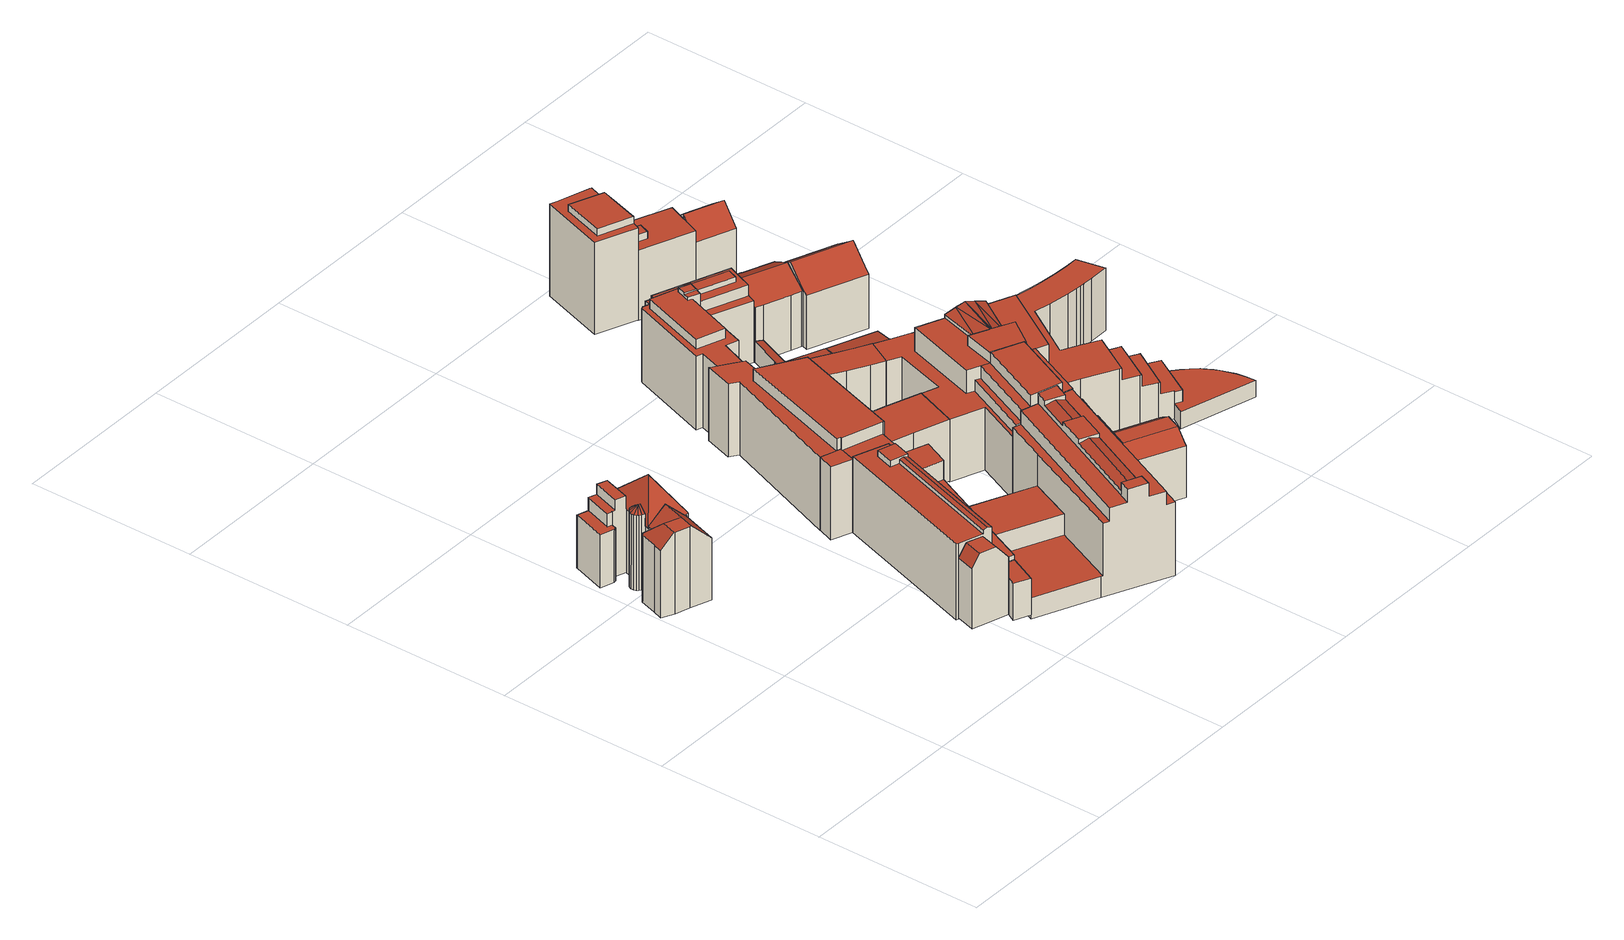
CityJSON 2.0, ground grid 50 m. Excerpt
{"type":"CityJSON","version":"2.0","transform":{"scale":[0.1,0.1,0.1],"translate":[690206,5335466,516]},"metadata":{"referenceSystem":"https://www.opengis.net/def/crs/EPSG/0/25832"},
"CityObjects":{
"building1":{"type":"Building","attributes":{"Gemeindeschluessel":"09162000","HoeheDach":"545.090","HoeheGrund":"516.888","Methode":"2000","NiedrigsteTraufeDesGebaeudes":"533.150","Geometrietyp2DReferenz":"3000","function":"31001_9998","roofType":"3500","measuredHeight":28.2,"storeysAboveGround":5},"geometry":[{"type":"MultiSurface","lod":"2","boundaries":[[[0,1,2,3,4]],[[5,6,7,8]],[[9,10,11,12]],[[13,14,15,16,17,18,19,20]],[[21,22,13,20]],[[23,24,25,26,27]],[[28,29,30,31]],[[32,33,34]],[[35,36,37,38]],[[39,40,41,31,42,43,44,45,46,47]],[[48,38,49,50,51]],[[52,53,50,49,54]],[[55,56,45,44,57,58,16,15]],[[59,60,61,62,19,18]],[[5,63,64,65,6]],[[66,67,37,36,47,46]],[[68,69,70,71]],[[0,4,72,73]],[[74,75,76,77]],[[78,79,80,48,51]],[[39,47,36,35,81]],[[82,83,84,38,85]],[[86,87,22,21,62,61,75,74]],[[88,8,7,89,90]],[[66,46,45,56]],[[91,92,2,1]],[[55,15,14,93]],[[94,95,96,30,29]],[[43,97,57,44]],[[95,98,99,97,43,42,96]],[[100,101,40,39,81,84,83]],[[57,97,99,58]],[[68,94,29,28,69]],[[79,102,82,85,80]],[[7,6,65,9,103,89]],[[89,103,3,2,92,90]],[[21,20,19,62]],[[78,51,50,53]],[[98,59,18,17,99]],[[94,68,71,104,63,5,8,88,91,1,0,73,101,100,102,79,78,53,52,24,23,105,67,66,56,55,93,106,107,77,76,60,59,98,95]],[[34,108,11,10]],[[34,33,70,69,28,31,41,108]],[[106,93,14,13,22,87]],[[31,30,96,42]],[[88,90,92,91]],[[16,58,99,17]],[[38,26,25,54,49]],[[80,85,38,48]],[[38,109,27,26]],[[81,35,38,84]],[[104,71,70,33,32,64,63]],[[86,74,77,107]],[[87,86,107,106]],[[32,34,10,9,65,64]],[[76,75,61,60]],[[103,9,12,72,4,3]],[[100,83,82,102]],[[52,54,25,24]],[[67,105,110,37]],[[38,37,110,109]],[[73,72,12,11,108,41,40,101]],[[105,23,27,109,110]]],"semantics":{"surfaces":[{"type":"WallSurface"},{"type":"RoofSurface"},{"type":"GroundSurface"}],"values":[0,0,1,1,0,0,1,0,1,1,1,0,0,0,0,0,0,0,0,0,0,1,1,0,0,0,0,0,0,0,0,1,0,0,1,1,0,0,0,2,0,1,0,1,0,0,1,1,1,1,0,0,0,1,0,1,0,0,0,1,0,0]}}]},
"building2":{"type":"Building","attributes":{"Gemeindeschluessel":"09162000","HoeheDach":"539.470","HoeheGrund":"517.370","Methode":"2000","NiedrigsteTraufeDesGebaeudes":"534.044","Geometrietyp2DReferenz":"3000","function":"31001_9998","roofType":"1000","measuredHeight":22.1,"storeysAboveGround":5},"geometry":[{"type":"MultiSurface","lod":"2","boundaries":[[[111,112,113,114]],[[115,116,117,118]],[[114,113,119,120]],[[121,120,119,122]],[[118,123,124,121,122,125,126,115]],[[113,112,116,115,126,125,122,119]],[[124,123,118,117,111,114,120,121]],[[117,116,112,111]]],"semantics":{"surfaces":[{"type":"RoofSurface"},{"type":"WallSurface"},{"type":"GroundSurface"}],"values":[0,1,0,1,2,1,1,0]}}]},
"building3":{"type":"Building","attributes":{"Gemeindeschluessel":"09162000","HoeheDach":"528.600","HoeheGrund":"517.430","Methode":"2000","NiedrigsteTraufeDesGebaeudes":"528.600","Geometrietyp2DReferenz":"3000","function":"31001_9998","roofType":"1000","measuredHeight":11.17,"storeysAboveGround":3},"geometry":[{"type":"MultiSurface","lod":"2","boundaries":[[[118,127,128,115]],[[129,130,131,132,133,134]],[[135,136,127,118]],[[129,134,136,135]],[[130,129,135,118,115,137,131]],[[138,132,131,137,115,128]],[[134,133,132,138,128,127,136]]],"semantics":{"surfaces":[{"type":"WallSurface"},{"type":"GroundSurface"},{"type":"RoofSurface"}],"values":[0,0,0,0,1,0,2]}}]},
"building4":{"type":"Building","attributes":{"Gemeindeschluessel":"09162000","HoeheDach":"541.960","HoeheGrund":"517.010","Methode":"2000","NiedrigsteTraufeDesGebaeudes":"530.036","Geometrietyp2DReferenz":"3000","function":"31001_9998","roofType":"1000","measuredHeight":24.95,"storeysAboveGround":6},"geometry":[{"type":"MultiSurface","lod":"2","boundaries":[[[139,140,141,142]],[[143,144,145,146,147]],[[148,149,150,151]],[[152,153,141,140]],[[154,155,156,157]],[[145,158,152,140,139,159,160,161,162,146]],[[163,164,143,147,165,166]],[[167,168,169,170]],[[143,164,171,144]],[[172,173,161,160,174,155,154,175,176]],[[152,158,170,169,175,154,157,177,153]],[[165,147,146,162]],[[149,148,163,166]],[[163,148,151,178,172,176,168,167,171,164]],[[171,167,170,158,145,144]],[[177,142,141,153]],[[178,179,173,172]],[[174,180,156,155]],[[151,150,179,178]],[[149,166,165,162,161,173,179,150]],[[139,142,177,157,156,180,159]],[[176,175,169,168]],[[160,159,180,174]]],"semantics":{"surfaces":[{"type":"RoofSurface"},{"type":"WallSurface"},{"type":"GroundSurface"}],"values":[0,0,1,1,1,1,1,1,1,1,0,1,1,2,1,1,1,0,1,0,1,1,0]}}]},
"building5":{"type":"Building","attributes":{"Gemeindeschluessel":"09162000","HoeheDach":"539.370","HoeheGrund":"517.070","Methode":"2000","NiedrigsteTraufeDesGebaeudes":"539.370","Geometrietyp2DReferenz":"3000","function":"51009_1610","roofType":"1000","measuredHeight":22.3},"geometry":[{"type":"MultiSurface","lod":"2","boundaries":[[[181,182,183,184,185,186,187]],[[188,182,181,189]],[[188,190,191,184,183,182]],[[185,184,191,192,193,186]],[[189,181,187,194]],[[194,187,186,193]],[[190,188,189,194,193,192,191]]],"semantics":{"surfaces":[{"type":"RoofSurface"},{"type":"WallSurface"},{"type":"GroundSurface"}],"values":[0,1,1,1,1,1,2]}}]},
"building6":{"type":"Building","attributes":{"Gemeindeschluessel":"09162000","HoeheDach":"546.903","HoeheGrund":"516.220","Methode":"2000","NiedrigsteTraufeDesGebaeudes":"522.668","Geometrietyp2DReferenz":"3000","function":"31001_9998","roofType":"1000","measuredHeight":30.68,"storeysAboveGround":7},"geometry":[{"type":"MultiSurface","lod":"2","boundaries":[[[195,196,197,198]],[[199,200,201,202,203,204]],[[205,206,207,208,209,210]],[[211,212,213,214,215,216]],[[217,218,219,220]],[[221,222,223,224,225]],[[226,227,205,210]],[[228,229,230,231]],[[227,226,232,233]],[[234,235,236,237]],[[238,239,240,241,242,243,196,195,244,245]],[[246,247,213,212]],[[211,216,248,249]],[[250,251,252,224]],[[253,254,255,256,257,258,222,221,259,200,199,260,261,262]],[[200,259,263,201]],[[238,257,256,264,239]],[[249,248,265,266]],[[241,240,267,268]],[[205,227,233,269,253,262,217,220,270,271,272,273,246,212,211,249,266,206]],[[229,274,275,276,230]],[[277,278,215,214,279,280]],[[281,274,229,228]],[[238,245,282,258,257]],[[197,196,243,234,237]],[[214,213,247,283,255,254,284,279]],[[208,207,265,248,216,215,278]],[[262,261,218,217]],[[277,209,208,278]],[[269,233,232,280,279,284]],[[226,210,209,277,280,232]],[[270,220,219,231,230,276]],[[243,242,235,234]],[[245,244,251,250]],[[285,260,199,204]],[[273,202,201,263,286,267,240,239,264,283,247,246]],[[285,281,228,231,219,218,261,260]],[[286,263,259,221,225]],[[195,198,252,251,244]],[[241,268,236,235,242]],[[223,222,258,282]],[[272,203,202,273]],[[266,265,207,206]],[[283,264,256,255]],[[270,276,275,271]],[[269,284,254,253]],[[286,225,224,252,198,197,237,236,268,267]],[[272,271,275,274,281,285,204,203]],[[223,282,245,250,224]]],"semantics":{"surfaces":[{"type":"RoofSurface"},{"type":"WallSurface"},{"type":"GroundSurface"}],"values":[0,0,1,1,1,1,1,1,1,0,1,1,1,0,1,1,0,1,0,2,0,1,1,1,1,0,0,1,0,1,0,1,0,0,1,1,0,0,1,1,0,1,1,1,1,1,1,1,1]}}]},
"building7":{"type":"Building","attributes":{"Gemeindeschluessel":"09162000","HoeheDach":"542.970","HoeheGrund":"517.010","Methode":"2000","NiedrigsteTraufeDesGebaeudes":"535.870","Geometrietyp2DReferenz":"3000","function":"31001_1000","roofType":"1000","measuredHeight":25.96,"storeysAboveGround":7},"geometry":[{"type":"MultiSurface","lod":"2","boundaries":[[[287,288,289,290,291,292,293,294,295,296,297,298,299,300]],[[301,302,303,304,305,306,307]],[[308,309,310,311]],[[299,312,313,300]],[[314,315,316,317]],[[304,303,318,319,320,321,322]],[[171,318,303,302]],[[323,293,292,324]],[[317,316,325,326]],[[327,328,329,330]],[[331,332,333,334,335,336,314,317,326,337,338,320,319,318,171,339,167,340,341,342,343,344,345,346,347,308,311,348,349,350,351,352,353,354,355,356,357,323,324]],[[326,325,358,337]],[[354,297,296,355]],[[304,322,359,305]],[[338,337,358,330,329,321,320]],[[333,289,288,334]],[[360,361,287,300,313,362,363]],[[324,292,291,331]],[[364,362,313,312,365,366,367,368,310,309,369,370,371,372]],[[312,299,298,353,352,351,365]],[[353,298,297,354]],[[355,296,295,356]],[[331,291,290,332]],[[347,346,370,369,309,308]],[[327,315,314,336,328]],[[167,307,306,340]],[[339,171,302,301,307,167]],[[358,325,316,315,327,330]],[[364,373,363,362]],[[368,367,349,348,311,310]],[[343,342,374,373,364,372,344]],[[356,295,294,357]],[[336,335,334,288,287,361,328]],[[349,367,366,350]],[[357,294,293,323]],[[372,371,370,346,345,344]],[[332,290,289,333]],[[350,366,365,351]],[[306,305,359,374,342,341,340]],[[374,359,322,321,329,328,361,360,363,373]]],"semantics":{"surfaces":[{"type":"RoofSurface"},{"type":"WallSurface"},{"type":"GroundSurface"}],"values":[0,0,1,1,1,1,1,1,1,1,2,1,1,1,1,1,1,1,0,1,1,1,1,1,1,1,1,0,1,1,1,1,1,1,1,1,1,1,1,0]}}]},
"building8":{"type":"Building","attributes":{"Gemeindeschluessel":"09162000","HoeheDach":"543.550","HoeheGrund":"516.820","Methode":"2000","NiedrigsteTraufeDesGebaeudes":"539.190","Geometrietyp2DReferenz":"3000","function":"31001_9998","roofType":"1000","measuredHeight":26.73,"storeysAboveGround":7},"geometry":[{"type":"MultiSurface","lod":"2","boundaries":[[[375,376,377,378,379,380,381,382,383,384,385,386,387,388,389,390,391,392]],[[393,394,395,396,397]],[[398,399,377,376]],[[400,401,402,403]],[[404,405,394,393,406,407,408,409]],[[384,410,411,385]],[[412,413,382,381]],[[404,414,415,405]],[[385,411,416,386]],[[404,409,417,418,419,414]],[[420,421,422,395,394,405,415,423]],[[424,410,384,383]],[[380,425,412,381]],[[386,416,426,387]],[[427,428,391,390]],[[402,401,429,395,422]],[[387,426,430,388]],[[391,428,431,392]],[[430,432,389,388]],[[433,417,409,408,434,435]],[[436,407,406,437]],[[438,439,419,418]],[[403,402,422,421]],[[440,441,379,378]],[[377,399,440,378]],[[379,441,425,380]],[[439,423,415,414,419]],[[440,399,398,435,434,436,437,397,396,442,400,403,421,420,431,428,427,432,430,426,416,411,410,424,413,412,425,441]],[[433,438,418,417]],[[432,427,390,389]],[[406,393,397,437]],[[396,395,429,442]],[[434,408,407,436]],[[376,375,423,439,438,433,435,398]],[[442,429,401,400]],[[382,413,424,383]],[[431,420,423,375,392]]],"semantics":{"surfaces":[{"type":"GroundSurface"},{"type":"WallSurface"},{"type":"RoofSurface"}],"values":[0,1,1,1,2,1,1,1,1,1,1,1,1,1,1,2,1,1,1,1,1,1,1,1,1,1,2,2,2,1,1,1,1,1,1,1,1]}}]},
"building9":{"type":"Building","attributes":{"Gemeindeschluessel":"09162000","HoeheDach":"535.950","HoeheGrund":"517.140","Methode":"1000","NiedrigsteTraufeDesGebaeudes":"535.950","Geometrietyp2DReferenz":"3000","function":"31001_9998","roofType":"1000","measuredHeight":18.81,"storeysAboveGround":6},"geometry":[{"type":"MultiSurface","lod":"2","boundaries":[[[443,444,445,446]],[[447,448,449,450,451,452]],[[453,454,444,443]],[[452,451,455,456]],[[446,445,449,448]],[[450,449,445,444,454,457,455,451]],[[443,446,448,447,452,456,458,453]],[[457,454,453,458,456,455]]],"semantics":{"surfaces":[{"type":"WallSurface"},{"type":"RoofSurface"},{"type":"GroundSurface"}],"values":[0,0,0,0,0,1,2,0]}}]},
"building10":{"type":"Building","attributes":{"Gemeindeschluessel":"09162000","HoeheDach":"523.556","HoeheGrund":"517.100","Methode":"2000","NiedrigsteTraufeDesGebaeudes":"523.030","Geometrietyp2DReferenz":"3000","function":"31001_9998","roofType":"1000","measuredHeight":6.46},"geometry":[{"type":"MultiSurface","lod":"2","boundaries":[[[459,460,461,462]],[[463,464,465,466,467,468]],[[462,461,469,470]],[[470,471,468,467,466,472,473,474,475,476,477,478,479,459,462]],[[480,469,461,460,481,482,483,464,463]],[[484,485,473,472]],[[466,465,484,472]],[[474,486,487,475]],[[471,470,469,480,463,468]],[[478,477,476,475,487,488,483,482]],[[483,488,487,486,485,484,465,464]],[[473,485,486,474]],[[481,460,459,479,478,482]]],"semantics":{"surfaces":[{"type":"WallSurface"},{"type":"GroundSurface"},{"type":"RoofSurface"}],"values":[0,0,0,1,2,0,0,0,0,0,2,0,0]}}]},
"building11":{"type":"Building","attributes":{"Gemeindeschluessel":"09162000","HoeheDach":"536.007","HoeheGrund":"516.750","Methode":"1000","NiedrigsteTraufeDesGebaeudes":"536.007","Geometrietyp2DReferenz":"3000","function":"31001_9998","roofType":"1000","measuredHeight":19.26,"storeysAboveGround":6},"geometry":[{"type":"MultiSurface","lod":"2","boundaries":[[[489,490,491,492]],[[493,494,495,391]],[[390,496,497,498]],[[492,491,494,493]],[[498,497,490,489]],[[495,494,491,490,497,496]],[[390,498,489,492,493,391]],[[391,495,496,390]]],"semantics":{"surfaces":[{"type":"WallSurface"},{"type":"RoofSurface"},{"type":"GroundSurface"}],"values":[0,0,0,0,0,1,2,0]}}]},
"building12":{"type":"Building","attributes":{"Gemeindeschluessel":"09162000","HoeheDach":"546.183","HoeheGrund":"516.728","Methode":"2000","NiedrigsteTraufeDesGebaeudes":"519.740","Geometrietyp2DReferenz":"3000","function":"31001_1000","roofType":"1000","measuredHeight":29.45,"storeysAboveGround":5},"geometry":[{"type":"MultiSurface","lod":"2","boundaries":[[[499,500,501]],[[502,503,504,505]],[[506,507,508,509,510]],[[511,512,513,514]],[[515,516,517,518]],[[505,504,519,520]],[[521,522,523,524]],[[525,526,527,528,529,530]],[[520,519,531,532]],[[533,534,535,536]],[[537,538,516,515]],[[539,540,506,510]],[[518,517,541,542]],[[543,500,507]],[[544,545,546,547]],[[548,549,550,551]],[[552,553,554,555]],[[556,557,558,559,560,561,562,563,564,500,499,565,566,553,552]],[[555,554,567,568]],[[569,570,571,572]],[[573,574,561,560]],[[575,576,577,578]],[[579,580,581,582]],[[583,584,585,586]],[[525,530,587,588]],[[532,531,589,590]],[[591,592,593,594,595]],[[514,513,596,597]],[[598,599,600,540,539,601]],[[602,603,604,591,595]],[[521,524,605,589,531,519,504,503,606,607,556,552,555,568,608,609,610,587,530,529,611,612,581,580,541,517,516,538,613]],[[614,615,616,617]],[[501,507,506,540,592,618,619]],[[620,621,622,623,624,625]],[[539,574,573,626,627,628,629,601]],[[567,554,553,566,630,631,632]],[[633,535,534,634,635,636]],[[507,564,508]],[[637,638,622,621]],[[540,600,593,592]],[[501,500,543]],[[620,639,526,525,588,640,641,575,578,642,643,644,645,583,586,646,647,569,572,548,551,648,502,505,520,532,590,649,523,522,650,537,515,518,542,579,582,651,652,653,654,655,544,547,656,657,511,514,597,637,621]],[[522,521,613,650]],[[557,556,607,658]],[[640,610,609,641]],[[648,606,503,502]],[[645,659,584,583]],[[539,510,509,562,561,574]],[[557,658,550,549,660,558]],[[501,619,631,630,661]],[[650,613,538,537]],[[631,619,618,604,632]],[[578,577,662,642]],[[526,639,633,636,663,527]],[[648,551,550,658,607,606]],[[548,572,571,664,660,549]],[[649,605,524,523]],[[565,499,661]],[[625,624,616,615,533,536]],[[641,609,608,602,595,594,599,598,665,666,667,668,576,575]],[[507,501,543]],[[652,651,612,611,669,670]],[[644,671,659,645]],[[668,667,627,626]],[[527,663,672,670,669,528]],[[582,581,612,651]],[[597,596,638,637]],[[654,653,634,534,533,615,614,673]],[[654,673,674,655]],[[500,564,507]],[[568,567,603,602,608]],[[655,674,545,544]],[[653,652,670,672,635,634]],[[635,672,663,636]],[[638,596,513,512,675,676,546,545,674,673,614,617,623,622]],[[564,563,508]],[[657,675,512,511]],[[656,676,675,657]],[[509,508,563,562]],[[598,601,629,665]],[[586,585,677,646]],[[639,620,625,536,535,633]],[[559,664,571,570,678,677,585,584,659,671,679,662,577,576,668,626,573,560]],[[660,664,559,558]],[[666,665,629,628]],[[669,611,529,528]],[[647,678,570,569]],[[604,618,592,591]],[[617,616,624,623]],[[594,593,600,599]],[[642,662,679,643]],[[643,679,671,644]],[[547,546,676,656]],[[580,579,542,541]],[[566,565,661,630]],[[588,587,610,640]],[[661,499,501]],[[590,589,605,649]],[[632,604,603,567]],[[646,677,678,647]],[[666,628,627,667]]],"semantics":{"surfaces":[{"type":"RoofSurface"},{"type":"WallSurface"},{"type":"GroundSurface"}],"values":[0,1,1,1,1,1,1,1,1,1,1,1,1,0,1,1,1,1,1,1,1,1,1,1,1,1,1,1,1,0,0,1,0,1,1,0,0,0,1,1,0,2,1,1,1,1,1,0,0,1,1,1,1,1,1,1,1,0,0,1,1,1,1,1,0,1,1,1,1,0,1,1,1,1,0,0,1,1,1,0,1,1,0,1,1,1,1,1,1,0,1,1,1,1,1,1,0,1,1,1,0]}}]},
"building13":{"type":"Building","attributes":{"Gemeindeschluessel":"09162000","HoeheDach":"547.050","HoeheGrund":"516.670","Methode":"2000","NiedrigsteTraufeDesGebaeudes":"544.890","Geometrietyp2DReferenz":"3000","function":"31001_9998","roofType":"1000","measuredHeight":30.38,"storeysAboveGround":8},"geometry":[{"type":"MultiSurface","lod":"2","boundaries":[[[680,681,682,683,684,685,686,687,688,689]],[[690,680,689,691]],[[691,689,688,692]],[[693,694,695,696]],[[697,686,685,698]],[[692,688,687,699]],[[696,695,700,681,680,690]],[[683,701,702,684]],[[682,703,701,683]],[[681,700,703,682]],[[698,693,696,690,691,692,699,697]],[[699,687,686,697]],[[700,695,694,702,701,703]],[[698,685,684,702,694,693]]],"semantics":{"surfaces":[{"type":"RoofSurface"},{"type":"WallSurface"},{"type":"GroundSurface"}],"values":[0,1,1,1,1,1,1,1,1,1,2,1,0,1]}}]},
"building14":{"type":"Building","attributes":{"Gemeindeschluessel":"09162000","HoeheDach":"524.217","HoeheGrund":"517.030","Methode":"2000","NiedrigsteTraufeDesGebaeudes":"522.958","Geometrietyp2DReferenz":"3000","function":"31001_1000","roofType":"2100","measuredHeight":7.19,"storeysAboveGround":2},"geometry":[{"type":"MultiSurface","lod":"2","boundaries":[[[704,705,706,707]],[[708,709,710,704,707]],[[709,711,712,710]],[[708,713,711,709]],[[707,706,713,708]],[[706,705,712,711,713]],[[710,712,705,704]]],"semantics":{"surfaces":[{"type":"WallSurface"},{"type":"GroundSurface"},{"type":"RoofSurface"}],"values":[0,1,0,0,0,2,0]}}]},
"building15":{"type":"Building","attributes":{"Gemeindeschluessel":"09162000","HoeheDach":"538.137","HoeheGrund":"516.960","Methode":"2000","NiedrigsteTraufeDesGebaeudes":"533.827","Geometrietyp2DReferenz":"3000","function":"31001_9998","roofType":"3100","measuredHeight":21.18,"storeysAboveGround":6},"geometry":[{"type":"MultiSurface","lod":"2","boundaries":[[[714,715,716,717]],[[718,719,720,721,722,723,724,725,726,727,728,729,714,717]],[[724,730,731,725]],[[732,733,720,719,718,717,716,734]],[[720,733,735,721]],[[734,716,715,736,737,738]],[[730,739,740,735,733,732,734,738,741,731]],[[723,739,730,724]],[[731,741,738,737,728,727,726,725]],[[722,740,739,723]],[[728,737,736,729]],[[721,735,740,722]],[[729,736,715,714]]],"semantics":{"surfaces":[{"type":"WallSurface"},{"type":"GroundSurface"},{"type":"RoofSurface"}],"values":[0,1,0,0,0,2,2,0,0,0,0,0,0]}}]},
"building16":{"type":"Building","attributes":{"Gemeindeschluessel":"09162000","HoeheDach":"540.080","HoeheGrund":"516.580","Methode":"2000","NiedrigsteTraufeDesGebaeudes":"537.960","Geometrietyp2DReferenz":"3000","function":"31001_9998","roofType":"1000","measuredHeight":23.5,"storeysAboveGround":6},"geometry":[{"type":"MultiSurface","lod":"2","boundaries":[[[742,743,744,745]],[[746,747,748,749]],[[745,744,750,751]],[[752,753,754,755,756,757,758,759,760,761]],[[762,752,761,763]],[[751,750,764,754]],[[749,765,766,763,761,760,759,758,757,767,768,746]],[[766,765,769,770,762,763]],[[754,764,743,742]],[[770,769,748,747,771,772,756,755,754,753,752,762],[742,745,751,754]],[[750,744,743,764]],[[749,748,769,765]],[[772,771,747,746,768,767,757,756]]],"semantics":{"surfaces":[{"type":"WallSurface"},{"type":"GroundSurface"},{"type":"RoofSurface"}],"values":[0,0,0,0,0,0,1,0,0,2,2,0,0]}}]},
"building17":{"type":"Building","attributes":{"Gemeindeschluessel":"09162000","HoeheDach":"539.160","HoeheGrund":"517.030","Methode":"2000","NiedrigsteTraufeDesGebaeudes":"533.435","Geometrietyp2DReferenz":"3000","function":"31001_1000","roofType":"3100","measuredHeight":22.13,"storeysAboveGround":4},"geometry":[{"type":"MultiSurface","lod":"2","boundaries":[[[773,774,775,776,777,778]],[[777,776,779,717,780,720]],[[781,782,783,784,785,786,720,780,717,787]],[[775,788,789,790,779,776]],[[781,789,788,782]],[[785,773,778,786]],[[774,784,783,782,788,775]],[[717,779,790,787]],[[787,790,789,781]],[[786,778,777,720]],[[784,774,773,785]]],"semantics":{"surfaces":[{"type":"RoofSurface"},{"type":"WallSurface"},{"type":"GroundSurface"}],"values":[0,1,2,0,1,1,1,1,1,1,1]}}]},
"building18":{"type":"Building","attributes":{"Gemeindeschluessel":"09162000","HoeheDach":"539.340","HoeheGrund":"516.877","Methode":"2000","NiedrigsteTraufeDesGebaeudes":"534.483","Geometrietyp2DReferenz":"3000","function":"31001_1000","roofType":"3100","measuredHeight":22.46,"storeysAboveGround":6},"geometry":[{"type":"MultiSurface","lod":"2","boundaries":[[[791,792,793,794]],[[794,793,795,796]],[[797,798,799,800]],[[801,799,798,802,803]],[[792,803,802,795,793]],[[797,796,795,802,798]],[[791,794,796,797,800,804]],[[801,804,800,799]],[[803,792,791,804,801]]],"semantics":{"surfaces":[{"type":"WallSurface"},{"type":"RoofSurface"},{"type":"GroundSurface"}],"values":[0,0,0,1,1,0,2,0,0]}}]},
"building19":{"type":"Building","attributes":{"Gemeindeschluessel":"09162000","HoeheDach":"522.236","HoeheGrund":"516.851","Methode":"2000","NiedrigsteTraufeDesGebaeudes":"522.236","Geometrietyp2DReferenz":"3000","function":"31001_9998","roofType":"1000","measuredHeight":5.38,"storeysAboveGround":2},"geometry":[{"type":"MultiSurface","lod":"2","boundaries":[[[805,806,807,808,809,810,811]],[[800,797,812,813,814,815,816]],[[812,810,809,813]],[[815,814,808,807]],[[812,797,811,810]],[[797,800,805,811]],[[815,807,806,816]],[[813,809,808,814]],[[800,816,806,805]]],"semantics":{"surfaces":[{"type":"RoofSurface"},{"type":"GroundSurface"},{"type":"WallSurface"}],"values":[0,1,2,2,2,2,2,2,2]}}]},
"building20":{"type":"Building","attributes":{"Gemeindeschluessel":"09162000","HoeheDach":"519.314","HoeheGrund":"516.900","Methode":"3100","NiedrigsteTraufeDesGebaeudes":"519.314","Geometrietyp2DReferenz":"3000","function":"51009_1610","roofType":"1000","measuredHeight":2.41},"geometry":[{"type":"MultiSurface","lod":"2","boundaries":[[[817,818,819,820]],[[818,821,822,819]],[[823,824,825,826]],[[825,827,828,829,830,831,820,819,822,832,833,826]],[[834,817,820,831]],[[835,836,833,832]],[[824,837,827,825]],[[836,823,826,833]],[[838,839,830,829]],[[821,835,832,822]],[[823,836,835,821,818,817,834,839,838,840,837,824]],[[840,838,829,828]],[[839,834,831,830]],[[837,840,828,827]]],"semantics":{"surfaces":[{"type":"WallSurface"},{"type":"GroundSurface"},{"type":"RoofSurface"}],"values":[0,0,0,1,0,0,0,0,0,0,2,0,0,0]}}]}
},
"vertices":[
[43,979,9],[28,974,9],[28,974,214],[31,975,218],[43,979,210],[80,864,9],[80,864,258],[38,878,258],[38,878,9],[99,907,258],[120,973,258],[73,990,209],[67,972,209],[63,1098,211],[64,1100,211],[66,1099,211],[74,1096,211],[100,1176,211],[92,1179,211],[77,1184,211],[50,1103,211],[50,1103,171],[63,1098,171],[69,1048,9],[63,1044,9],[63,1044,239],[64,1045,239],[69,1048,239],[186,953,205],[216,1046,205],[240,1121,206],[158,1058,291],[179,951,197],[179,951,201],[175,953,201],[84,1025,256],[91,1047,239],[82,1050,239],[79,1027,256],[77,1004,201],[78,1004,203],[73,991,202],[130,1165,203],[129,1165,201],[104,1086,201],[105,1086,203],[92,1047,203],[91,1047,201],[56,1023,238],[57,1035,238],[56,1031,238],[56,1024,238],[58,1038,9],[56,1031,9],[58,1038,238],[66,1099,9],[105,1086,9],[104,1086,243],[74,1096,243],[92,1179,9],[44,1196,9],[44,1196,171],[77,1184,171],[143,843,9],[143,843,198],[84,863,258],[92,1047,9],[82,1050,9],[185,951,9],[185,951,203],[179,953,203],[179,953,9],[67,971,209],[67,971,9],[12,1095,171],[43,1192,171],[43,1192,9],[12,1095,9],[56,1024,9],[58,1018,9],[58,1018,238],[77,1004,239],[62,1012,239],[68,1008,239],[68,1007,239],[61,1013,239],[51,1082,171],[59,1084,171],[2,895,9],[36,879,258],[2,895,214],[12,924,9],[12,924,214],[64,1100,9],[216,1046,9],[241,1124,9],[241,1124,203],[129,1165,243],[100,1176,9],[100,1176,243],[68,1008,9],[78,1004,9],[62,1012,9],[51,925,258],[154,876,9],[75,1050,9],[59,1084,9],[51,1082,9],[73,990,201],[73,1049,240],[75,1050,239],
[509,225,235],[525,281,235],[478,297,235],[461,240,235],[568,267,14],[568,267,180],[544,214,191],[544,214,14],[456,304,197],[439,247,197],[439,247,14],[456,304,14],[509,225,14],[461,240,14],[478,297,14],[525,281,14],
[544,214,126],[568,267,126],[577,168,14],[614,248,14],[616,252,14],[616,252,126],[614,248,126],[577,168,126],[532,189,14],[532,189,126],[576,265,14],[576,265,126],
[664,628,260],[681,681,260],[629,697,260],[612,644,260],[800,669,198],[707,703,198],[690,709,198],[664,628,198],[767,595,198],[717,482,10],[717,482,140],[662,357,140],[662,357,10],[681,681,242],[629,697,242],[526,281,242],[526,281,253],[639,636,253],[639,636,242],[690,709,242],[664,628,253],[551,273,253],[551,273,140],[664,628,140],[758,575,10],[800,669,10],[767,595,140],[758,575,140],[590,745,10],[450,306,10],[450,306,242],[590,745,242],[707,703,10],[568,267,10],[568,267,140],[538,277,256],[456,304,242],[456,304,10],[612,644,242],[616,252,10],[616,252,140],[651,632,256],
[590,745,234],[592,749,234],[606,795,234],[607,796,234],[583,803,234],[547,815,234],[529,767,234],[592,749,11],[590,745,11],[606,795,11],[607,796,11],[583,803,11],[547,815,11],[529,767,11],
[990,274,296],[1025,353,296],[972,377,296],[936,298,296],[763,85,227],[781,77,227],[977,514,227],[953,521,227],[901,400,227],[900,400,227],[1238,200,2],[1282,302,2],[1282,302,172],[1270,273,193],[1250,228,193],[1238,200,169],[1128,387,2],[1125,388,2],[1125,388,226],[1127,387,226],[1127,387,162],[1128,387,162],[577,168,2],[577,168,67],[616,252,67],[616,252,2],[826,56,269],[826,56,309],[841,88,309],[841,88,284],[841,88,269],[1234,189,160],[1234,189,2],[844,272,67],[844,272,131],[660,354,131],[660,354,67],[1112,244,160],[1112,244,2],[999,365,293],[1039,453,293],[1012,465,286],[972,377,286],[894,64,268],[1085,483,268],[1085,483,300],[1065,441,300],[1065,441,286],[1025,353,286],[990,274,284],[894,64,284],[1160,462,2],[1160,462,226],[1168,368,162],[1168,368,2],[867,76,292],[963,286,292],[936,298,284],[950,1,2],[950,1,226],[926,11,226],[926,11,268],[880,32,268],[880,32,309],[781,77,269],[763,85,67],[759,87,67],[759,87,2],[977,514,269],[1131,470,268],[1289,314,162],[1289,314,2],[1028,499,300],[1012,465,300],[1068,264,2],[662,357,2],[717,482,2],[901,400,2],[953,521,2],[899,401,131],[717,482,131],[662,357,131],[1088,301,193],[1108,346,193],[1071,263,226],[1071,263,160],[899,401,67],[894,64,309],[1131,470,226],[1068,264,226],[900,400,67],[1028,499,269],
[831,1077,199],[832,1080,199],[923,1027,199],[982,994,199],[1019,975,199],[1057,1048,199],[1012,1072,199],[965,1098,199],[919,1125,199],[873,1152,199],[858,1161,199],[827,1180,199],[764,1221,199],[737,1135,199],[702,704,233],[707,703,233],[708,706,233],[724,754,233],[605,792,233],[592,749,233],[590,745,233],[657,1194,10],[657,1194,233],[684,1276,233],[684,1276,10],[764,1221,233],[737,1135,233],[855,856,10],[855,856,199],[962,819,199],[962,819,10],[708,706,10],[724,754,10],[724,755,10],[724,755,270],[724,754,270],[1012,1072,10],[1057,1048,10],[916,692,199],[916,692,10],[769,882,199],[769,882,270],[728,753,270],[728,753,199],[1019,975,10],[982,994,10],[923,1027,10],[832,1080,10],[831,1077,10],[769,882,10],[814,727,10],[728,753,10],[702,704,10],[592,749,10],[605,792,10],[607,796,10],[594,800,10],[547,815,10],[679,1170,10],[682,1176,10],[663,1190,10],[693,1270,10],[702,1264,10],[737,1240,10],[757,1226,10],[764,1221,10],[827,1180,10],[858,1161,10],[873,1152,10],[919,1125,10],[965,1098,10],[814,727,199],[605,792,270],[737,1135,270],[831,1077,270],[707,1153,233],[707,1153,270],[594,800,233],[757,1226,233],[737,1240,233],[702,1264,233],[693,1270,233],[663,1190,233],[682,1176,233],[679,1170,233],[547,815,233],[594,800,270],[607,796,270],
[888,1476,8],[881,1457,8],[824,1290,8],[787,1303,8],[757,1226,8],[737,1240,8],[702,1264,8],[722,1325,8],[703,1331,8],[783,1565,8],[785,1568,8],[788,1570,8],[792,1571,8],[795,1570,8],[834,1557,8],[843,1584,8],[1061,1500,8],[1030,1421,8],[796,1552,262],[902,1516,262],[902,1516,248],[902,1516,232],[796,1552,232],[881,1457,232],[824,1290,232],[1031,1483,232],[1031,1483,248],[1020,1454,248],[1020,1454,232],[864,1514,262],[897,1501,262],[729,1351,262],[811,1323,262],[861,1467,262],[849,1472,262],[783,1565,232],[785,1568,232],[702,1264,232],[722,1325,232],[864,1514,275],[897,1501,275],[788,1570,232],[849,1472,271],[855,1488,271],[855,1488,275],[888,1476,232],[897,1501,232],[897,1501,248],[888,1476,275],[703,1331,232],[737,1240,232],[792,1571,232],[843,1584,232],[1061,1500,232],[907,1531,248],[795,1570,232],[1030,1421,232],[834,1557,232],[882,1459,271],[861,1467,232],[882,1459,232],[811,1323,232],[729,1351,232],[888,1475,271],[888,1475,275],[787,1303,232],[757,1226,232],[907,1531,232],
[1020,1396,11],[1020,1396,200],[889,1447,200],[889,1447,11],[882,1457,11],[891,1454,11],[891,1454,200],[882,1457,200],[881,1457,200],[881,1457,11],[1030,1421,11],[1030,1421,200],[888,1476,200],[888,1476,11],[889,1475,200],[889,1475,11],
[1107,1242,11],[1107,1242,71],[1112,1240,71],[1112,1240,11],[956,1238,76],[956,1239,76],[980,1298,75],[980,1298,11],[956,1239,11],[956,1238,11],[1091,1186,76],[1091,1186,11],[983,1228,11],[983,1297,11],[1023,1395,11],[1024,1395,11],[1045,1386,11],[1006,1288,11],[1006,1287,11],[1004,1284,11],[1005,1283,11],[983,1228,76],[1005,1283,71],[1004,1284,71],[1006,1287,70],[983,1297,75],[1023,1395,75],[1024,1395,75],[1045,1386,70],[1006,1288,70],
[1035,1537,8],[1035,1537,200],[1067,1525,200],[1067,1525,8],[1070,1524,8],[1070,1524,200],[1061,1500,200],[843,1584,200],[851,1609,200],[851,1609,8],
[1258,880,291],[1232,890,300],[1180,765,299],[1425,899,7],[1425,899,198],[1492,886,198],[1492,886,7],[1119,794,299],[1176,767,299],[1142,783,280],[1142,783,269],[1119,794,269],[1662,408,7],[1662,408,58],[1673,374,58],[1673,374,7],[1561,794,7],[1561,794,198],[1531,796,198],[1531,796,7],[1530,881,198],[1530,881,7],[1619,791,198],[1619,791,7],[1677,791,7],[1677,791,198],[1352,493,7],[1400,466,7],[1400,466,163],[1357,490,163],[1357,490,198],[1352,493,198],[1584,876,198],[1584,876,7],[1515,555,93],[1515,555,128],[1447,438,128],[1447,438,93],[1575,793,7],[1575,793,198],[1094,702,269],[1094,702,299],[1469,805,198],[1469,805,7],[1178,766,300],[1601,496,7],[1601,496,58],[1618,479,58],[1618,479,7],[1229,966,7],[1229,966,37],[1291,940,37],[1291,940,7],[1367,835,198],[1367,835,269],[1247,636,269],[1247,636,198],[1258,880,198],[1258,880,37],[1207,901,37],[1207,901,198],[1098,946,198],[1098,946,269],[1178,913,269],[1178,913,280],[1207,901,291],[1287,868,280],[1287,868,269],[1212,651,269],[1212,651,198],[1156,1000,7],[1156,1000,198],[1205,977,198],[1205,977,7],[1031,730,198],[1031,730,269],[953,521,7],[953,521,198],[1012,655,198],[1012,655,7],[1418,815,7],[1418,815,198],[1324,661,198],[1324,661,7],[1019,975,7],[1019,975,198],[1057,1048,198],[1057,1048,7],[1258,543,198],[1258,543,7],[1633,874,198],[1633,874,7],[1183,664,270],[1183,664,299],[1183,664,302],[1101,479,302],[1101,479,270],[1678,349,58],[1678,349,7],[1007,505,268],[1007,505,302],[1094,702,302],[1094,702,268],[1132,470,270],[1212,651,270],[1188,661,270],[1660,874,198],[1373,913,198],[1295,939,198],[1132,470,198],[1160,462,198],[1205,569,198],[1424,607,198],[1378,633,198],[1589,792,198],[1564,526,58],[1564,526,93],[1495,405,93],[1495,405,58],[1188,661,299],[1240,737,299],[1479,419,7],[1455,380,7],[1455,380,58],[1477,415,58],[1477,415,93],[1479,419,93],[1053,720,198],[1053,720,231],[1069,713,231],[1069,713,268],[1213,750,269],[1240,737,269],[1188,661,269],[1442,441,128],[1512,557,128],[1471,581,128],[1404,464,128],[1681,317,7],[1681,317,58],[1442,441,7],[1205,569,7],[1160,462,7],[916,692,7],[962,819,7],[1011,801,7],[1057,955,7],[1059,1047,7],[1107,1023,7],[1373,913,7],[1660,874,7],[1589,792,7],[1378,633,7],[1463,586,7],[1512,557,7],[1566,525,7],[1584,510,7],[1635,458,7],[1652,429,7],[1295,939,37],[1057,955,198],[1227,966,37],[1213,750,280],[916,692,198],[1404,464,163],[1227,966,198],[981,513,268],[981,513,231],[964,518,231],[964,518,198],[1424,607,163],[1463,586,163],[1011,801,198],[1471,581,163],[1566,525,58],[1584,510,58],[1652,429,58],[1635,458,58],[1059,1047,198],[1107,1023,198],[962,819,198],
[992,1742,289],[1000,1762,289],[901,1801,289],[941,1924,289],[1038,1885,289],[1057,1941,289],[1053,1943,289],[958,1973,289],[938,1980,289],[875,1788,289],[992,1742,7],[875,1788,7],[938,1980,7],[1029,1856,7],[1029,1856,310],[1000,1763,310],[1000,1763,7],[1053,1943,7],[1057,1941,7],[958,1973,7],[1000,1762,310],[941,1924,310],[1038,1885,310],[901,1801,310],
[1253,1184,10],[1253,1184,70],[1229,1124,82],[1229,1124,10],[1090,1183,10],[1091,1186,10],[1112,1240,10],[1091,1186,81],[1112,1240,70],[1090,1183,82],
[1114,1507,10],[1114,1507,186],[1202,1472,186],[1202,1472,10],[1180,1414,10],[1169,1386,10],[1153,1344,10],[1150,1345,10],[1120,1357,10],[1045,1386,10],[1024,1395,10],[1023,1395,10],[1027,1405,10],[1050,1465,10],[1074,1524,10],[1114,1509,10],[1024,1395,178],[1023,1395,178],[1169,1386,204],[1153,1344,178],[1180,1414,221],[1150,1345,178],[1114,1509,185],[1074,1524,185],[1050,1465,221],[1045,1386,178],[1120,1357,178],[1027,1405,185],
[1016,1805,220],[1016,1805,241],[1060,1787,241],[1060,1787,220],[1191,1790,6],[1191,1790,220],[1170,1736,220],[1170,1736,6],[1047,1755,241],[1047,1755,220],[1000,1763,220],[1003,1771,220],[1003,1773,220],[1013,1806,220],[1029,1856,220],[1029,1856,6],[1013,1806,6],[1003,1773,6],[1003,1771,6],[1000,1763,6],[992,1742,220],[992,1742,6],[1003,1773,241],[1147,1680,6],[1035,1724,6],[1035,1853,6],[1079,1836,6],[1147,1680,220],[1035,1724,220],[1079,1836,220],[1035,1853,220],
[1316,1262,174],[1323,1281,189],[1344,1334,232],[1174,1400,232],[1153,1344,187],[1147,1328,175],[1202,1472,174],[1174,1400,10],[1348,1343,10],[1345,1336,10],[1344,1334,10],[1323,1281,10],[1316,1262,10],[1147,1328,10],[1373,1405,10],[1345,1336,230],[1348,1343,224],[1373,1405,174],
[1258,1638,9],[1258,1638,185],[1147,1680,185],[1147,1680,9],[1170,1736,232],[1170,1736,9],[1191,1790,9],[1191,1790,189],[1244,1771,189],[1244,1771,9],[1304,1747,189],[1171,1738,233],[1282,1695,233],[1304,1747,9],
[1244,1771,62],[1288,1882,62],[1281,1883,62],[1236,1890,62],[1230,1885,62],[1212,1839,62],[1191,1790,62],[1212,1839,9],[1230,1885,9],[1236,1890,9],[1281,1883,9],[1288,1882,9],
[1236,2001,33],[1234,1997,33],[1234,1997,9],[1236,2001,9],[1230,1995,33],[1230,1995,9],[1189,2003,33],[1198,2030,33],[1198,2030,9],[1189,2003,9],[1230,2020,9],[1233,2017,9],[1236,2014,9],[1238,2010,9],[1238,2005,9],[1226,1993,9],[1221,1993,9],[1238,2005,33],[1226,1993,33],[1221,1993,33],[1230,2020,33],[1236,2014,33],[1238,2010,33],[1233,2017,33]
]}
